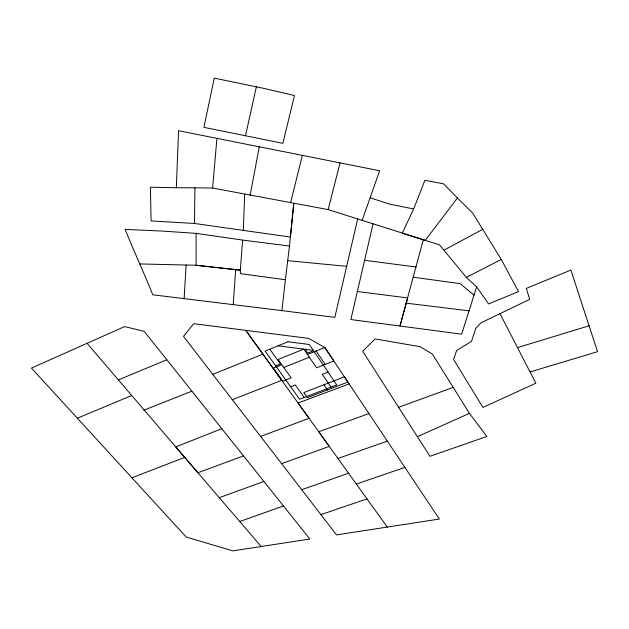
<?xml version="1.0" encoding="UTF-8"?>
<svg xmlns="http://www.w3.org/2000/svg" width="629" height="629" viewBox="0 0 629 629"><rect width="100%" height="100%" fill="white"/><g stroke="black" fill="none" stroke-linecap="round" stroke-linejoin="round"><path stroke-width="0.94" d="M281.941 310.616L152.753 294.789C144.057 272.844 133.93 251.38 125.163 229.412L161.881 231.047L196.091 233.359L196.075 265.257L240.317 270.163L240.396 273.654L285.377 279.74L281.941 310.616L334.832 317.378L357.642 219.065M285.377 279.74L289.482 246.033L293.774 203.387L290.425 237.07L194.503 223.468L194.896 187.827L212.602 188.032L328.173 209.599L425.259 240.325L457.44 198.001L443.555 183.833L424.889 180.326L413.646 208.962L402.253 233.28L439.459 244.791L466.333 277.381L476.648 286.871L488.56 303.933L518.524 291.597L501.274 259.486L472.717 213.105L457.44 198.001M243.337 230.356L244.65 194.196M194.503 223.468L151.086 220.928L150.402 187.222L176.324 187.733L178.581 130.714L379.633 170.766L362.1 220.512M184.148 298.492L186.098 265.029L196.075 265.257L240.317 270.163L242.621 240.097L196.091 233.359M233.241 304.436L235.686 269.66M212.602 188.032L216.903 138.702M250.13 195.305L259.321 146.573M245.491 135.746L282.869 143.333L294.482 95.49L263.119 88.241L214.285 78.122L203.906 127.357L245.491 135.746L256.373 86.818M373.076 223.751L350.848 319.54L461.623 334.172L476.648 286.871M290.598 202.703L302.345 155.379M328.173 209.599L340.014 162.974M357.28 291.494L407.71 297.934L400.036 325.838L423.293 239.72M444.16 250.059L482.82 229.247M466.333 277.381L501.274 259.486M499.984 313.651L480.894 322.874L475.831 328.204L471.514 341.398L456.654 350.424L453.564 359.411L482.923 407.427L535.845 383.21L499.984 313.651L529.681 299.38L526.331 288.381L570.888 270.077L597.55 351.682L530.035 371.951M417.404 436.683L469.423 413.347L486.885 436.471L429.953 456.277L362.681 351.226L375.143 338.945L420.298 346.728L432.422 354.127L469.423 413.347M87.077 343.308L124.597 326.593L144.175 331.349L309.83 539.029L232.824 550.878L186.223 537.056L31.45 368.083L87.077 343.308L197.883 472.78L243.509 455.868M77.375 418.222L131.579 395.562M118.456 379.861L166.842 359.749M212.791 374.357L262.891 354.151M275.714 365.913L280.385 364.034L269.825 349.189M313.557 350.723L307.754 353.05L305.175 349.292M281.816 364.734L273.371 368.114L282.767 381.174L291.148 377.864L278.081 359.481L303.791 349.111L316.607 367.808L333.842 360.999L324.808 347.491L308.697 338.41L193.693 323.676L183.495 336.358L336.539 534.894L439.372 519.043L324.831 347.491L307.455 354.449M283.75 367.462L309.358 357.225M143.821 410.21L191.869 391.152M221.809 428.679L175.743 446.912L261.177 546.515M232.313 399.69L281.729 380.317L245.766 330.343L309.059 418.285L260.642 436.416M290.637 386.749L295.26 384.932L304.2 397.497M328.055 372.085L322.323 374.334L331.074 387.126M131.925 477.773L184.714 457.417M349.15 383.918L298.075 403.016L387.315 527.071M398.589 407.293L453.21 387.385M368.948 413.567L318.746 431.769L329.258 446.386L281.619 463.652M219.238 497.681L263.928 481.452M239.72 521.52L283.435 505.968M337.954 458.47L387.338 441.102M301.692 489.692L348.568 473.228M356.344 484.016L404.911 467.426M320.908 514.624L367.029 498.876M517.494 347.625L589.098 325.791M176.324 187.733L194.896 187.827M139.732 263.928L186.098 265.029M287.697 260.665L346.681 266.334M406.24 303.162L469.045 310.82M242.621 240.097L289.482 246.033M278.049 345.832L313.281 350.322M364.506 260.272L416.107 267.011M413.253 277.192L460.169 283.64L474.03 295.111M413.646 208.962L388.911 203.945L370.127 197.75M323.951 384.791L327.481 389.917M316.104 350.982L325.193 364.411M287.996 341.775L265.108 351.116L299.608 399.266L336.767 384.924L309.326 344.495L287.996 341.775M344.433 376.85L303.768 392.614L307.353 397.677L347.9 382.039L344.433 376.85"/></g></svg>
